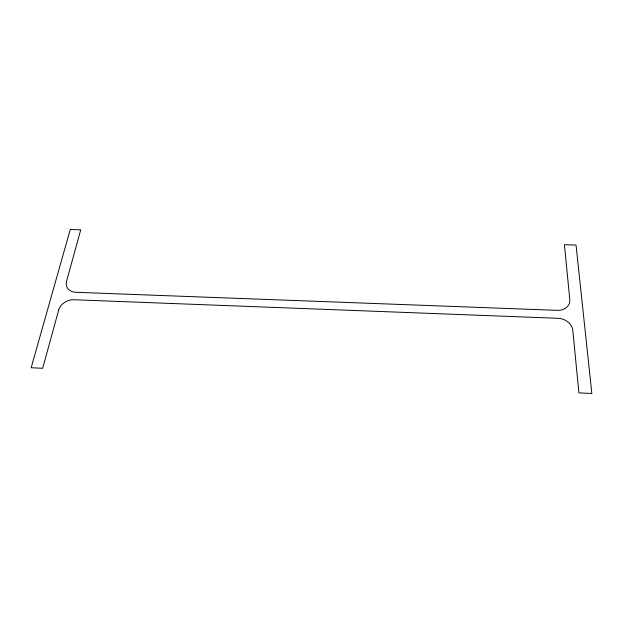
<?xml version="1.0" encoding="UTF-8"?>
<svg xmlns="http://www.w3.org/2000/svg" width="623" height="623" viewBox="0 0 623 623"><rect width="100%" height="100%" fill="white"/><g stroke="black" fill="none" stroke-linecap="round" stroke-linejoin="round"><path stroke-width="0.93" d="M58.679 310.036L42.675 368.279L31.15 367.749L70.259 229.521L80.717 229.84L66.56 281.355A12.818 9.937 -23 0 0 75.866 292.296L557.367 310.355A13.605 10.887 15.7 0 0 569.796 299.655L564.422 244.714L576.026 245.073L591.85 393.479L578.907 392.887L572.794 330.346A13.955 11.346 17.8 0 0 558.068 318.298L73.888 299.741A13.145 10.318 -25 0 0 58.679 310.036"/></g></svg>
